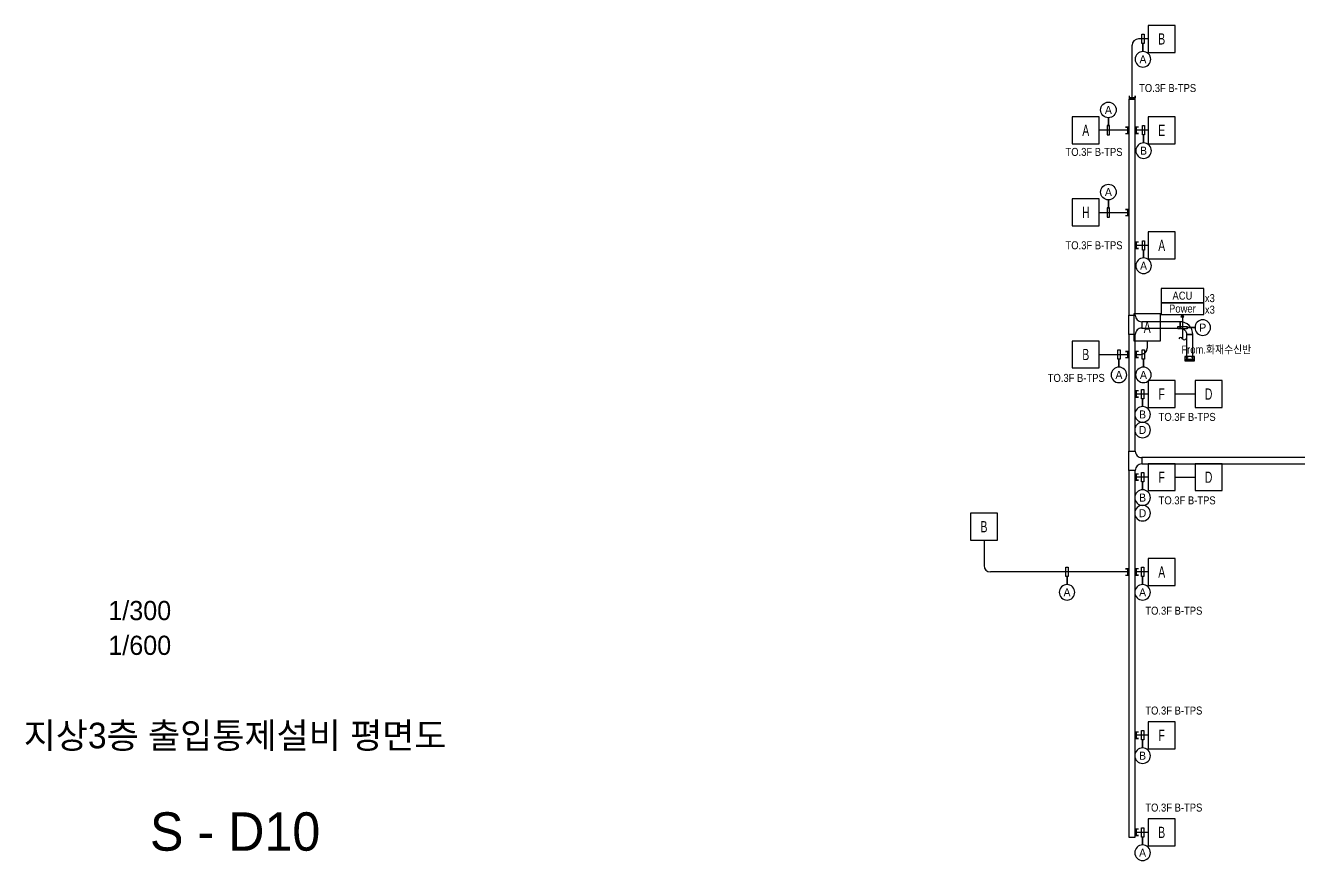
# Model space of a CAD drawing. Header units: millimetres. Extents: x 88230 to 502050, y -351975 to 882900.
# Drawn here: x 223424 to 283138, y 211530 to 250680 of the extents above; entities that cross this region are included whole.
import ezdxf
from ezdxf.enums import TextEntityAlignment as Align

# ---------------------------------------------------------------- set-up
doc = ezdxf.new("R2010")
doc.units = ezdxf.units.MM
doc.header["$LTSCALE"] = 150
doc.linetypes.add('D1', pattern=[3, 1, -1, 1])
for name, color, linetype in [('-----20 General Symbol', 3, 'Continuous'), ('-----27 Communication Cable Tray', 2, 'Continuous'), ('-----29 Indicator', 1, 'Continuous'), ('-----30 Text', 2, 'Continuous'), ('-----41 Drawing Title', 2, 'Continuous'), ('-----42 Drawing Number', 2, 'Continuous'), ('-----43 Drawing Scale', 3, 'Continuous'), ('4', 4, 'Continuous'), ('6', 6, 'Continuous')]:
    doc.layers.add(name, color=color, linetype=linetype)
doc.styles.add('ELEC', font='')
doc.styles.get('ELEC').set_extended_font_data('Dotum')

# ---------------------------------------------------------------- blocks, each defined once
blk = doc.blocks.new('GOK_A')
at = {"layer": '-----20 General Symbol', "color": 1}
blk.add_lwpolyline([(272950, 44280), (274750, 44280), (274750, 46080), (272950, 46080)], close=True, dxfattribs=at)
at = {"layer": '-----20 General Symbol', "color": 3, "style": 'ELEC', "width": 0.7}
blk.add_text('A', height=750, dxfattribs=at).set_placement((273850, 45180), align=Align.MIDDLE_CENTER)
blk = doc.blocks.new('GOK_B')
at = {"layer": '-----20 General Symbol', "color": 1}
blk.add_lwpolyline([(272950, 41850), (274750, 41850), (274750, 43650), (272950, 43650)], close=True, dxfattribs=at)
at = {"layer": '-----20 General Symbol', "color": 3, "style": 'ELEC', "width": 0.7}
blk.add_text('B', height=750, dxfattribs=at).set_placement((273850, 42750), align=Align.MIDDLE_CENTER)
blk = doc.blocks.new('GOK_E')
at = {"layer": '-----20 General Symbol', "color": 1}
blk.add_lwpolyline([(275670, 44280), (277470, 44280), (277470, 46080), (275670, 46080)], close=True, dxfattribs=at)
at = {"layer": '-----20 General Symbol', "color": 3, "style": 'ELEC', "width": 0.7}
blk.add_text('E', height=750, dxfattribs=at).set_placement((276570, 45180), align=Align.MIDDLE_CENTER)
blk = doc.blocks.new('GOK_F')
at = {"layer": '-----20 General Symbol', "color": 1}
blk.add_lwpolyline([(275670, 41850), (277470, 41850), (277470, 43650), (275670, 43650)], close=True, dxfattribs=at)
at = {"layer": '-----20 General Symbol', "color": 3, "style": 'ELEC', "width": 0.7}
blk.add_text('F', height=750, dxfattribs=at).set_placement((276570, 42750), align=Align.MIDDLE_CENTER)
blk = doc.blocks.new('GOK_H')
at = {"layer": '-----20 General Symbol', "color": 1}
blk.add_lwpolyline([(139470, -259730), (140730, -259730), (140730, -258470), (139470, -258470)], close=True, dxfattribs=at)
at = {"layer": '-----20 General Symbol', "color": 3, "style": 'ELEC', "width": 0.7}
blk.add_text('H', height=525, dxfattribs=at).set_placement((140100, -259100), align=Align.MIDDLE_CENTER)
blk = doc.blocks.new('GOK_D')
at = {"layer": '-----20 General Symbol', "color": 1}
blk.add_lwpolyline([(116508, -205929), (117768, -205929), (117768, -204669), (116508, -204669)], close=True, dxfattribs=at)
at = {"layer": '-----20 General Symbol', "color": 3, "style": 'ELEC', "width": 0.7}
blk.add_text('D', height=525, dxfattribs=at).set_placement((117138, -205299), align=Align.MIDDLE_CENTER)
blk = doc.blocks.new('O08')
blk.add_hatch(color=256).paths.add_polyline_path([(120, 51), (-120, 51), (-120, 0), (120, 0)])
blk.add_lwpolyline([(120, 127.5), (120, 0), (-120, 0), (-120, 127.5), (-120, 51), (120, 51)])

msp = doc.modelspace()

# ---------------------------------------------------------------- linework, layer by layer
at = {"layer": '-----20 General Symbol', "color": 1}
for points in [[(276650, 237676), (278650, 237676), (278650, 238350), (276650, 238350)], [(276650, 237137), (278650, 237137), (278650, 237676), (276650, 237676)]]:
    msp.add_lwpolyline(points, close=True, dxfattribs=at)
at = {"layer": '-----27 Communication Cable Tray', "elevation": 0}
for points in [[(275141, 247230), (275141, 237091), (275441, 237091), (275441, 247230)], [(277541, 236791), (275741, 236791), (275741, 236491), (277541, 236491)], [(275141, 236191), (275141, 230721), (275441, 230721), (275441, 236191)], [(277841, 236191), (277841, 234962), (278141, 234962), (278141, 236191)], [(275741, 230121), (343574, 230121), (343574, 230421), (275741, 230421)], [(275141, 229821), (275141, 212631), (275441, 212631), (275441, 229821)]]:
    msp.add_lwpolyline(points, close=True, dxfattribs=at)
for points in [[(275441, 236191), (275141, 236191), (275141, 236191), (275141, 237091), (275441, 237091, 0.414214), (275741, 236791), (275741, 236491), (275741, 236491, 0.414214)], [(277541, 236491), (277541, 236491, -0.414214), (277841, 236191), (277841, 236191), (278141, 236191, 0.414214), (277541, 236791)], [(275441, 229821), (275141, 229821), (275141, 229821), (275141, 230721), (275441, 230721, 0.414214), (275741, 230421), (275741, 230121), (275741, 230121, 0.414214)]]:
    msp.add_lwpolyline(points, format="xyb", close=True, dxfattribs=at)
at = {"layer": '-----27 Communication Cable Tray', "color": 1}
msp.add_lwpolyline([(277766, 235162), (277766, 234962), (278216, 234962), (278216, 235162), (277766, 235162)], dxfattribs=at)
at = {"layer": '-----27 Communication Cable Tray', "color": 1, "linetype": 'D1'}
for points in [[(277766, 235162), (278216, 234962)], [(278216, 235162), (277766, 234962)]]:
    msp.add_lwpolyline(points, dxfattribs=at)
at = {"layer": '-----27 Communication Cable Tray'}
for points in [[(277816, 235012), (277816, 234962), (278166, 234962), (278166, 235012), (277816, 235012)], [(277891, 235112), (277841, 235112), (277841, 235012), (278141, 235012), (278141, 235112), (278091, 235112)]]:
    msp.add_lwpolyline(points, dxfattribs=at)
at = {"layer": '-----29 Indicator', "color": 1}
for points in [[(275800, 249459), (275800, 249832), (275748, 249832), (275748, 250268), (275851, 250268), (275851, 249832), (275774, 249832), (275800, 249832), (275800, 249459, 0.414214), (275435, 249094, 0.414214), (275800, 248730, 0.414214), (276165, 249094, 0.414214), (275800, 249459, 0.151042)], [(274180, 246356), (274180, 245983), (274129, 245983), (274129, 245547), (274231, 245547), (274231, 245983), (274154, 245983), (274180, 245983), (274180, 246356, -0.414214), (273815, 246721, -0.414214), (274180, 247086, -0.414214), (274545, 246721, -0.414214), (274180, 246356, -0.151042)], [(275829, 245174), (275829, 245547), (275778, 245547), (275778, 245983), (275880, 245983), (275880, 245547), (275803, 245547), (275829, 245547), (275829, 245174, 0.414214), (275464, 244810, 0.414214), (275829, 244445, 0.414214), (276194, 244810, 0.414214), (275829, 245174, 0.151042)], [(274180, 242506), (274180, 242133), (274129, 242133), (274129, 241697), (274231, 241697), (274231, 242133), (274154, 242133), (274180, 242133), (274180, 242506, -0.414214), (273815, 242871, -0.414214), (274180, 243235, -0.414214), (274545, 242871, -0.414214), (274180, 242506, -0.151042)], [(275829, 239779), (275829, 240152), (275778, 240152), (275778, 240588), (275880, 240588), (275880, 240152), (275803, 240152), (275829, 240152), (275829, 239779, 0.414214), (275464, 239414, 0.414214), (275829, 239050, 0.414214), (276194, 239414, 0.414214), (275829, 239779, 0.151042)], [(278240, 236514), (277867, 236514), (277867, 236463), (277431, 236463), (277431, 236565), (277867, 236565), (277867, 236488), (277867, 236514), (278240, 236514, 0.414214), (278605, 236149, 0.414214), (278970, 236514, 0.414214), (278605, 236879, 0.414214), (278240, 236514, 0.151042)], [(274674, 234664), (274674, 235037), (274623, 235037), (274623, 235473), (274725, 235473), (274725, 235037), (274648, 235037), (274674, 235037), (274674, 234664, 0.414214), (274309, 234299, 0.414214), (274674, 233935, 0.414214), (275039, 234299, 0.414214), (274674, 234664, 0.151042)], [(275823, 234664), (275823, 235037), (275771, 235037), (275771, 235473), (275874, 235473), (275874, 235037), (275797, 235037), (275823, 235037), (275823, 234664, 0.414214), (275458, 234299, 0.414214), (275823, 233935, 0.414214), (276187, 234299, 0.414214), (275823, 234664, 0.151042)], [(272241, 224469), (272241, 224842), (272190, 224842), (272190, 225278), (272293, 225278), (272293, 224842), (272216, 224842), (272241, 224842), (272241, 224469, 0.414214), (271876, 224104, 0.414214), (272241, 223740, 0.414214), (272606, 224104, 0.414214), (272241, 224469, 0.151042)], [(275783, 224469), (275783, 224842), (275732, 224842), (275732, 225278), (275835, 225278), (275835, 224842), (275758, 224842), (275783, 224842), (275783, 224469, 0.414214), (275419, 224104, 0.414214), (275783, 223740, 0.414214), (276148, 224104, 0.414214), (275783, 224469, 0.151042)], [(275783, 216809), (275783, 217182), (275732, 217182), (275732, 217618), (275835, 217618), (275835, 217182), (275758, 217182), (275783, 217182), (275783, 216809, 0.414214), (275419, 216444, 0.414214), (275783, 216080, 0.414214), (276148, 216444, 0.414214), (275783, 216809, 0.151042)], [(275783, 212259), (275783, 212632), (275732, 212632), (275732, 213068), (275835, 213068), (275835, 212632), (275758, 212632), (275783, 212632), (275783, 212259, 0.414214), (275419, 211894, 0.414214), (275783, 211530, 0.414214), (276148, 211894, 0.414214), (275783, 212259, 0.151042)]]:
    msp.add_lwpolyline(points, format="xyb", dxfattribs=at)
at = {"layer": '-----29 Indicator', "color": 1, "elevation": 0}
for points in [[(275783, 232809), (275783, 233182), (275732, 233182), (275732, 233618), (275835, 233618), (275835, 233182), (275758, 233182), (275783, 233182), (275783, 232809, 0.414214), (275419, 232444, 0.414214), (275783, 232080, 0.414214), (276148, 232444, 0.414214), (275783, 232809, 0.151042)], [(275783, 228909), (275783, 229282), (275732, 229282), (275732, 229718), (275835, 229718), (275835, 229282), (275758, 229282), (275783, 229282), (275783, 228909, 0.414214), (275419, 228544, 0.414214), (275783, 228180, 0.414214), (276148, 228544, 0.414214), (275783, 228909, 0.151042)]]:
    msp.add_lwpolyline(points, format="xyb", dxfattribs=at)
at = {"layer": '-----29 Indicator', "color": 1}
for centre, start, end in [((275783, 231715), 90, 180), ((275783, 231715), 180, 270), ((275783, 231715), 0, 90), ((275783, 231715), 270, 0), ((275783, 227815), 90, 180), ((275783, 227815), 0, 90), ((275783, 227815), 180, 270), ((275783, 227815), 270, 0)]:
    msp.add_arc(centre, 365, start, end, dxfattribs=at)
at = {"layer": '4'}
for p, q in [((275291, 247291, 0), (275291, 249750, 0)), ((276050, 250050), (275591, 250050)), ((275141, 245765), (273750, 245765)), ((276050, 245765), (275441, 245765, 0)), ((273750, 241915), (275141, 241915)), ((276050, 240370), (275441, 240370, 0)), ((276050, 240370), (275441, 240370, 0)), ((276000, 235900), (276000, 235555)), ((273750, 235255), (275141, 235255)), ((275441, 235255, 0), (275700, 235255)), ((276050, 233400), (275441, 233400, 0)), ((278250, 233400), (277310, 233400)), ((276050, 229500), (275441, 229500, 0)), ((277310, 229500), (278250, 229500)), ((268350, 226550), (268350, 225360)), ((275141, 225060), (268650, 225060)), ((276050, 225060), (275441, 225060, 0)), ((276050, 217400), (275441, 217400, 0)), ((276050, 212850), (275441, 212850, 0))]:
    msp.add_line(p, q, dxfattribs=at)
for centre, start, end in [((275591, 249750, 0), 90, 180), ((275700, 235555, 0), 270, 0), ((268650, 225360), 180, 270)]:
    msp.add_arc(centre, 300, start, end, dxfattribs=at)
at = {"layer": '6'}
msp.add_line((277649, 237137), (277649, 235994), dxfattribs=at)
msp.add_lwpolyline([(277719, 237017), (277650, 237137), (277581, 237017)], close=True, dxfattribs=at)
for centre, start, end in [((277566, 235965), 18.99978, 161.00022), ((277732, 236023), 198.99978, 341.00022)]:
    msp.add_arc(centre, 88, start, end, dxfattribs=at)

# ---------------------------------------------------------------- block references
at = {"layer": '-----20 General Symbol', "xscale": 0.6999999999970896, "yscale": 0.6999999999970896, "zscale": 0.6999999999970896}
for name, p in [('GOK_B', (84985, 220125)), ('GOK_A', (81425, 214139)), ('GOK_E', (83081, 214139)), ('GOK_A', (84985, 208744)), ('GOK_A', (84305, 204904)), ('GOK_B', (81425, 205330)), ('GOK_F', (83081, 203475)), ('GOK_F', (83081, 199575)), ('GOK_B', (76655, 197255)), ('GOK_A', (84985, 193434)), ('GOK_F', (83081, 187475)), ('GOK_B', (84985, 182925))]:
    msp.add_blockref(name, p, dxfattribs=at)
at = {"layer": '-----20 General Symbol'}
for name, p in [('GOK_H', (133020, 501015)), ('GOK_D', (161742, 438699)), ('GOK_D', (161742, 434799))]:
    msp.add_blockref(name, p, dxfattribs=at)
at = {"layer": '4', "xscale": -1.199999999953434, "yscale": 1.199999999953434, "zscale": 1.199999999953434}
msp.add_blockref('O08', (275291, 247230, 0), dxfattribs=at)
for p, rotation in [((275141, 245765, 0), 90), ((275441, 245765, 0), 270.0000000000001), ((275141, 241915, 0), 90), ((275441, 240370, 0), 270.0000000000001), ((275141, 235255, 0), 90), ((275441, 235255, 0), 270.0000000000001), ((275441, 233400, 0), 270.0000000000001), ((275441, 229500, 0), 270.0000000000001), ((275141, 225060, 0), 90), ((275441, 225060, 0), 270.0000000000001), ((275441, 217400, 0), 270.0000000000001), ((275441, 212850, 0), 270.0000000000001)]:
    msp.add_blockref('O08', p, dxfattribs=dict(at, rotation=rotation))

# ---------------------------------------------------------------- texts
at = {"layer": '-----20 General Symbol', "color": 3, "style": 'ELEC', "width": 0.9}
for s, p in [('ACU', (277650, 238013, 0)), ('x3', (278935, 237897, 0)), ('Power', (277650, 237406, 0)), ('x3', (278937, 237357, 0))]:
    msp.add_text(s, height=375, dxfattribs=at).set_placement(p, align=Align.MIDDLE_CENTER)
msp.add_text('From.화재수신반', height=375, dxfattribs=at).set_placement((279238, 235497), align=Align.MIDDLE)
at = {"layer": '-----30 Text', "style": 'ELEC'}
for s, p in [('A', (275800, 249094)), ('A', (274180, 246721)), ('B', (275829, 244810)), ('A', (274180, 242871)), ('A', (275829, 239414)), ('P', (278605, 236514)), ('A', (274674, 234299)), ('A', (275823, 234299)), ('B', (275783, 232444)), ('D', (275779, 231715)), ('B', (275783, 228544)), ('D', (275779, 227815)), ('A', (272241, 224104)), ('A', (275783, 224104)), ('B', (275783, 216444)), ('A', (275783, 211894))]:
    msp.add_text(s, height=375, dxfattribs=at).set_placement(p, align=Align.MIDDLE)
at = {"layer": '-----41 Drawing Title', "style": 'ELEC'}
msp.add_text('지상3층 출입통제설비 평면도', height=1200, dxfattribs=at).set_placement((233250, 217390), align=Align.MIDDLE_CENTER)
at = {"layer": '-----42 Drawing Number', "style": 'ELEC'}
msp.add_text('S - D10', height=1800, dxfattribs=at).set_placement((233250, 212890), align=Align.MIDDLE_CENTER)
at = {"layer": '-----43 Drawing Scale', "style": 'ELEC'}
for s, p in [('1/300', (228779, 223250)), ('1/600', (228779, 221620))]:
    msp.add_text(s, height=900, dxfattribs=at).set_placement(p, align=Align.MIDDLE_CENTER)
at = {"style": 'ELEC', "width": 0.9}
for p in [(276957, 247747), (273507, 244752), (273507, 240375), (272673, 234157), (277871, 232328), (277871, 228416), (277247, 223243), (277247, 218562), (277247, 214012)]:
    msp.add_text('TO.3F B-TPS', height=375, dxfattribs=at).set_placement(p, align=Align.MIDDLE)

doc.saveas('drawing.dxf')
